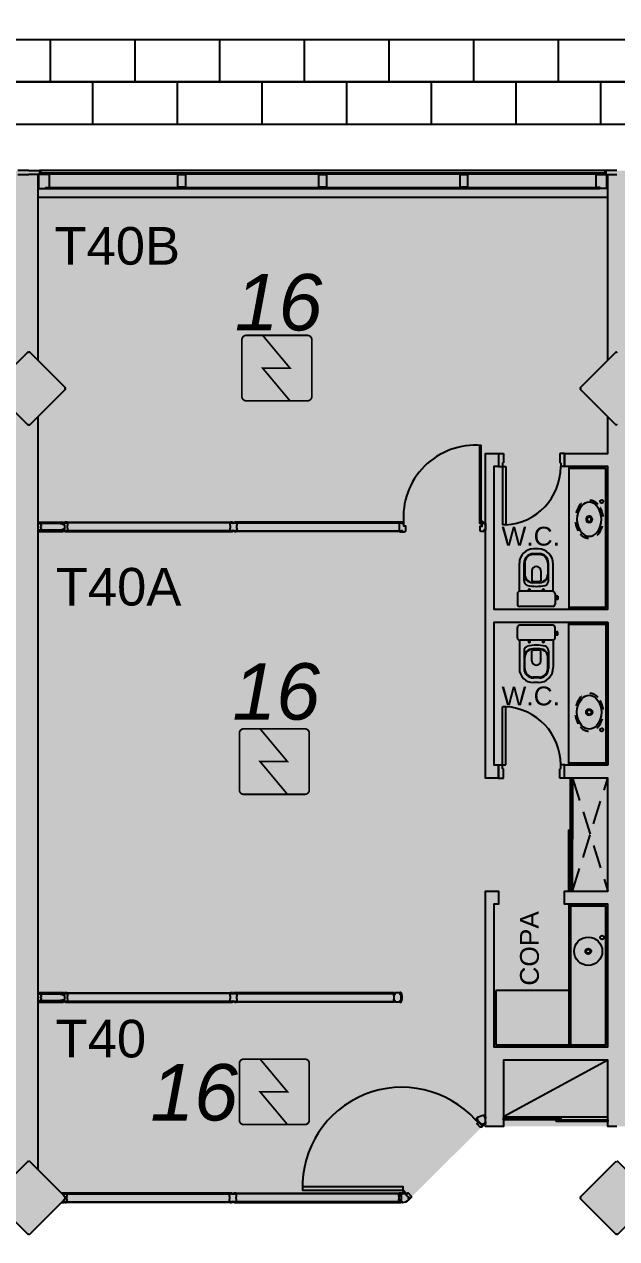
# Model space of a CAD drawing. Header units: metres. Extents: x -331 to 2982, y 362 to 2539.
# Drawn here: x 857.7 to 863.99, y 1326.38 to 1339.28 of the extents above; entities that cross this region are included whole.
import ezdxf

# ---------------------------------------------------------------- set-up
doc = ezdxf.new("R2010")
doc.units = ezdxf.units.M
for name, pattern in [('DASHED2', [0.375, 0.25, -0.125]), ('XR_BL2_3 PAV$0$CONTINUOUS', [0]), ('XR_BL2_3 PAV$0$HIDDEN', [0.375, 0.25, -0.125])]:
    doc.linetypes.add(name, pattern=pattern)
doc.layers.add('_salas', color=251, linetype='Continuous', plot=False)
for name, color, linetype in [('ALV', 251, 'Continuous'), ('CX', 251, 'Continuous'), ('Det', 251, 'Continuous'), ('DET. FUMAÇA', 1, 'Continuous'), ('Detector_antigo', 84, 'Continuous'), ('Div', 251, 'Continuous'), ('Est', 251, 'Continuous'), ('Mob', 251, 'Continuous'), ('Proj', 251, 'DASHED2'), ('Texto_Salas', 251, 'Continuous'), ('vid', 251, 'Continuous')]:
    doc.layers.add(name, color=color, linetype=linetype)
doc.styles.add('ARIAL', font='arial.ttf')
doc.styles.add('X3G_ENTITY_1416BAE9', font='arial.ttf', dxfattribs={"height": 0.6})
doc.styles.add('X3G_ENTITY_14227736', font='arial.ttf', dxfattribs={"height": 0.4})
doc.styles.add('X3G_ENTITY_14227737', font='arial.ttf', dxfattribs={"height": 0.4})
doc.styles.add('X3G_ENTITY_14227738', font='arial.ttf', dxfattribs={"height": 0.4})

# ---------------------------------------------------------------- blocks, each defined once
blk = doc.blocks.new('Detector de fumaça')
at = {"layer": 'DET. FUMAÇA', "linetype": 'Continuous', "lineweight": 15, "const_width": 0.0187}
blk.add_lwpolyline([(774.599, 539.816), (775.249, 539.816, -0.414214), (775.296, 539.769), (775.296, 539.167, -0.414214), (775.249, 539.12), (774.599, 539.12, -0.414214), (774.553, 539.167), (774.553, 539.769, -0.414214)], format="xyb", close=True, dxfattribs=at)
blk.add_lwpolyline([(774.773, 539.816), (775.064, 539.468), (774.773, 539.468), (775.064, 539.12)], dxfattribs=at)

msp = doc.modelspace()

# ---------------------------------------------------------------- hatches: boundary and pattern name
at = {"layer": '_salas', "transparency": 33554559}
h = msp.add_hatch(color=256, dxfattribs=at)
h.dxf.hatch_style = 1
h.paths.add_polyline_path([(870.379, 1337.729), (851.629, 1337.729), (851.629, 1339.284), (851.299, 1339.284), (851.299, 1337.729), (840.564, 1337.729), (840.564, 1339.284), (840.234, 1339.284), (840.234, 1337.729), (765.239, 1337.729), (765.239, 1326.38), (765.429, 1326.38), (765.429, 1326.577), (765.615, 1326.764), (769.35, 1326.765), (769.383, 1326.773), (769.434, 1326.814), (770.192, 1327.57), (770.205, 1327.583), (770.229, 1327.574), (771.624, 1327.574), (773.019, 1327.574), (773.043, 1327.583), (773.056, 1327.57), (773.814, 1326.814), (773.866, 1326.773), (773.898, 1326.765), (777.527, 1326.765), (777.867, 1326.425), (777.874, 1326.432), (778.221, 1326.765), (781.85, 1326.765), (781.882, 1326.773), (781.934, 1326.814), (782.692, 1327.57), (782.705, 1327.583), (782.729, 1327.574), (784.124, 1327.574), (785.519, 1327.574), (785.543, 1327.583), (785.556, 1327.57), (786.314, 1326.814), (786.365, 1326.773), (786.398, 1326.765), (790.027, 1326.765), (790.367, 1326.425), (790.374, 1326.432), (790.721, 1326.765), (794.35, 1326.765), (794.382, 1326.773), (794.434, 1326.814), (795.191, 1327.57), (795.205, 1327.583), (795.229, 1327.574), (796.624, 1327.574), (798.019, 1327.574), (798.043, 1327.583), (798.056, 1327.57), (798.814, 1326.814), (798.865, 1326.773), (798.898, 1326.765), (802.527, 1326.765), (802.867, 1326.425), (802.874, 1326.432), (803.221, 1326.765), (806.85, 1326.765), (806.882, 1326.773), (806.934, 1326.814), (807.691, 1327.57), (807.705, 1327.583), (807.729, 1327.574), (809.124, 1327.574), (810.519, 1327.574), (810.543, 1327.583), (810.556, 1327.57), (811.314, 1326.814), (811.365, 1326.773), (811.398, 1326.765), (815.027, 1326.765), (815.367, 1326.425), (815.374, 1326.432), (815.721, 1326.765), (819.35, 1326.765), (819.382, 1326.773), (819.434, 1326.814), (820.191, 1327.57), (820.204, 1327.583), (820.229, 1327.574), (821.624, 1327.574), (823.019, 1327.574), (823.043, 1327.583), (823.056, 1327.57), (823.814, 1326.814), (823.865, 1326.773), (823.898, 1326.765), (827.528, 1326.765), (827.867, 1326.425), (827.874, 1326.432), (828.221, 1326.765), (831.85, 1326.765), (831.883, 1326.773), (831.935, 1326.814), (832.692, 1327.57), (832.705, 1327.583), (832.729, 1327.574), (834.124, 1327.574), (835.519, 1327.574), (835.544, 1327.583), (835.557, 1327.57), (836.314, 1326.814), (836.366, 1326.773), (836.398, 1326.765), (840.042, 1326.765), (840.374, 1326.432), (840.756, 1326.814), (840.474, 1327.096), (840.474, 1328.054), (841.234, 1328.054), (841.234, 1329.894), (849.608, 1329.894), (849.608, 1326.814), (849.748, 1326.814), (849.748, 1327.574), (851.494, 1327.574), (852.889, 1327.574), (852.913, 1327.583), (852.926, 1327.57), (853.684, 1326.814), (853.736, 1326.773), (853.768, 1326.765), (857.397, 1326.765), (857.737, 1326.425), (857.744, 1326.432), (858.091, 1326.765), (861.72, 1326.765), (861.752, 1326.773), (861.804, 1326.814), (862.562, 1327.57), (862.575, 1327.583), (862.599, 1327.574), (863.994, 1327.574), (865.389, 1327.574), (865.413, 1327.583), (865.426, 1327.57), (866.184, 1326.814), (866.235, 1326.773), (866.268, 1326.765), (870.003, 1326.764), (870.189, 1326.577), (870.189, 1326.38), (870.379, 1326.38), (870.379, 1326.38)])
h = msp.add_hatch(color=256, dxfattribs=at)
h.dxf.hatch_style = 1
h.paths.add_polyline_path([(834.124, 1327.196), (833.742, 1326.814), (834.124, 1326.432), (834.506, 1326.814)])
h.paths.add_polyline_path([(845.626, 1326.814), (845.244, 1327.196), (844.862, 1326.814), (845.244, 1326.432)])
h.paths.add_polyline_path([(851.494, 1327.196), (851.112, 1326.814), (851.494, 1326.432), (851.876, 1326.814)])
h.paths.add_polyline_path([(863.994, 1326.432), (864.376, 1326.814), (863.994, 1327.196), (863.612, 1326.814)])

# ---------------------------------------------------------------- linework, layer by layer
at = {"layer": 'ALV'}
for p, q in [((857.839, 1337.689), (857.839, 1335.715)), ((857.839, 1335.113), (857.839, 1327.115))]:
    msp.add_line(p, q, dxfattribs=at)
for points in [[(863.899, 1335.715), (863.899, 1337.689), (863.994, 1337.689)], [(863.994, 1327.574), (863.899, 1327.574), (863.899, 1328.279), (862.789, 1328.279), (862.789, 1327.574), (862.599, 1327.574), (862.599, 1330.074), (862.739, 1330.074), (862.739, 1329.934), (862.689, 1329.934), (862.689, 1328.419), (863.899, 1328.419), (863.899, 1329.934), (863.439, 1329.934), (863.439, 1330.074), (863.899, 1330.074), (863.899, 1331.274), (863.439, 1331.274), (863.439, 1331.414), (863.899, 1331.414), (863.899, 1332.929), (862.689, 1332.929), (862.689, 1331.414), (862.739, 1331.414), (862.739, 1331.274), (862.599, 1331.274), (862.599, 1334.724), (862.739, 1334.724), (862.739, 1334.584), (862.689, 1334.584), (862.689, 1333.069), (863.899, 1333.069), (863.899, 1334.584), (863.439, 1334.584), (863.439, 1334.724), (863.899, 1334.724), (863.899, 1335.113)]]:
    msp.add_lwpolyline(points, dxfattribs=at)
at = {"layer": 'CX', "color": 251, "linetype": 'ByBlock', "ltscale": 0.1}
for p, q in [((857.744, 1337.729), (857.629, 1337.729)), ((857.629, 1337.689), (857.744, 1337.689))]:
    msp.add_line(p, q, dxfattribs=at)
at = {"layer": 'CX', "linetype": 'ByBlock', "ltscale": 0.1}
for p, q in [((857.744, 1337.729), (857.859, 1337.729)), ((857.859, 1337.689), (857.744, 1337.689)), ((857.859, 1337.729), (857.859, 1337.689)), ((857.859, 1337.714), (857.879, 1337.714)), ((857.879, 1337.714), (857.879, 1337.688)), ((863.879, 1337.714), (863.859, 1337.714)), ((863.859, 1337.714), (863.859, 1337.688)), ((863.994, 1337.729), (863.879, 1337.729)), ((863.879, 1337.729), (863.879, 1337.689)), ((863.879, 1337.689), (863.994, 1337.689))]:
    msp.add_line(p, q, dxfattribs=at)
at = {"layer": 'CX'}
for p, q in [((857.849, 1337.539), (857.849, 1337.685)), ((857.849, 1337.685), (857.849, 1337.539)), ((863.889, 1337.685), (863.889, 1337.539)), ((863.889, 1337.539), (863.889, 1337.685)), ((862.739, 1334.724), (862.789, 1334.724)), ((862.739, 1334.724), (862.739, 1334.584)), ((862.789, 1334.724), (862.789, 1334.624)), ((863.439, 1334.724), (863.389, 1334.724)), ((863.389, 1334.724), (863.389, 1334.624)), ((863.439, 1334.724), (863.439, 1334.584)), ((862.739, 1334.584), (862.779, 1334.584)), ((862.779, 1334.624), (862.779, 1334.584)), ((862.779, 1334.624), (862.789, 1334.624)), ((862.779, 1334.584), (862.814, 1334.584)), ((862.779, 1334.584), (862.779, 1333.965)), ((862.814, 1334.584), (862.814, 1333.965)), ((863.399, 1334.624), (863.389, 1334.624)), ((863.399, 1334.624), (863.399, 1334.584)), ((863.439, 1334.584), (863.399, 1334.584)), ((862.814, 1333.965), (862.779, 1333.965)), ((862.779, 1331.414), (862.779, 1332.033)), ((862.814, 1332.033), (862.779, 1332.033)), ((862.814, 1331.414), (862.814, 1332.033)), ((862.739, 1331.274), (862.739, 1331.414)), ((862.739, 1331.414), (862.779, 1331.414)), ((862.779, 1331.414), (862.814, 1331.414)), ((862.779, 1331.374), (862.779, 1331.414)), ((862.779, 1331.374), (862.789, 1331.374)), ((862.789, 1331.274), (862.789, 1331.374)), ((863.389, 1331.274), (863.389, 1331.374)), ((863.399, 1331.374), (863.389, 1331.374)), ((863.439, 1331.414), (863.399, 1331.414)), ((863.399, 1331.374), (863.399, 1331.414)), ((863.439, 1331.274), (863.439, 1331.414)), ((862.739, 1331.274), (862.789, 1331.274)), ((863.439, 1331.274), (863.389, 1331.274))]:
    msp.add_line(p, q, dxfattribs=at)
at = {"layer": 'CX', "color": 251, "true_color": 0x606060}
for p, q in [((863.879, 1337.729), (857.859, 1337.729)), ((857.839, 1337.449), (863.899, 1337.449))]:
    msp.add_line(p, q, dxfattribs=at)
at = {"layer": 'CX'}
for points in [[(857.964, 1337.688), (857.885, 1337.688), (857.849, 1337.688), (857.849, 1337.539), (857.879, 1337.539), (857.879, 1337.54), (857.924, 1337.54), (857.924, 1337.55), (857.964, 1337.55)], [(859.329, 1337.689), (859.409, 1337.689), (859.409, 1337.555), (859.329, 1337.555)], [(860.829, 1337.689), (860.909, 1337.689), (860.909, 1337.555), (860.829, 1337.555)], [(862.329, 1337.689), (862.409, 1337.689), (862.409, 1337.555), (862.329, 1337.555)], [(863.774, 1337.688), (863.853, 1337.688), (863.889, 1337.688), (863.889, 1337.539), (863.859, 1337.539), (863.859, 1337.54), (863.814, 1337.54), (863.814, 1337.55), (863.774, 1337.55)], [(862.534, 1334.808), (862.534, 1333.983), (862.554, 1333.983), (862.554, 1334.808)], [(862.789, 1327.644), (862.789, 1327.664), (863.399, 1327.664), (863.399, 1327.644)], [(863.349, 1327.624), (863.349, 1327.644), (863.899, 1327.644), (863.899, 1327.624)], [(861.724, 1326.895), (861.724, 1326.933), (860.654, 1326.933), (860.654, 1326.895)]]:
    msp.add_lwpolyline(points, close=True, dxfattribs=at)
for points in [[(857.878, 1333.956), (857.876, 1333.967, 0.194954), (857.875, 1333.968), (857.873, 1333.969, -0.387702), (857.873, 1333.972), (857.874, 1333.975), (857.874, 1333.975), (857.872, 1333.971), (857.871, 1333.971), (857.871, 1333.978), (857.883, 1333.978), (857.883, 1333.979), (857.839, 1333.979), (857.839, 1333.909), (857.883, 1333.909), (857.883, 1333.911), (857.871, 1333.911), (857.871, 1333.917), (857.872, 1333.918), (857.874, 1333.914), (857.874, 1333.914), (857.873, 1333.917, -0.387702), (857.873, 1333.92), (857.875, 1333.921, 0.194954), (857.876, 1333.922), (857.878, 1333.932, 0.268551), (857.877, 1333.937), (857.869, 1333.942), (857.869, 1333.946), (857.877, 1333.952, 0.268551)], [(859.918, 1333.986), (859.922, 1333.986, -0.414214), (859.925, 1333.983), (859.925, 1333.989, -0.439162), (859.931, 1333.995), (859.949, 1333.995, -0.414214), (859.95, 1333.994), (859.95, 1333.994), (859.935, 1333.994), (859.935, 1333.987), (859.95, 1333.987, -0.322891), (859.955, 1333.981), (859.955, 1333.961, -0.13729), (859.955, 1333.958), (859.953, 1333.956, 0.13729), (859.952, 1333.953), (859.952, 1333.944), (859.952, 1333.935, 0.13729), (859.953, 1333.933), (859.955, 1333.93, -0.13729), (859.955, 1333.928), (859.955, 1333.907, -0.322891), (859.95, 1333.902), (859.935, 1333.902), (859.935, 1333.895), (859.95, 1333.895), (859.95, 1333.894, -0.414214), (859.949, 1333.893), (859.931, 1333.893, -0.439162), (859.925, 1333.9), (859.925, 1333.905, -0.414214), (859.922, 1333.902), (859.918, 1333.902, -0.414214), (859.915, 1333.905), (859.915, 1333.9, -0.439162), (859.909, 1333.893), (859.891, 1333.893, -0.414214), (859.89, 1333.894), (859.89, 1333.895), (859.905, 1333.895), (859.905, 1333.902), (859.89, 1333.902, -0.322891), (859.884, 1333.907), (859.884, 1333.928, -0.13729), (859.885, 1333.93), (859.887, 1333.933, 0.13729), (859.887, 1333.935), (859.887, 1333.944), (859.887, 1333.953, 0.13729), (859.887, 1333.956), (859.885, 1333.958, -0.13729), (859.884, 1333.961), (859.884, 1333.981, -0.322891), (859.89, 1333.987), (859.905, 1333.987), (859.905, 1333.994), (859.89, 1333.994), (859.89, 1333.994, -0.414214), (859.891, 1333.995), (859.909, 1333.995, -0.439162), (859.915, 1333.989), (859.915, 1333.983, -0.414214)], [(861.711, 1333.9), (861.711, 1333.907), (861.712, 1333.907), (861.712, 1333.898, 0.422579), (861.717, 1333.893), (861.735, 1333.893, 0.414214), (861.752, 1333.909), (861.752, 1333.951, 0.414214), (861.75, 1333.953), (861.742, 1333.953), (861.744, 1333.951), (861.738, 1333.951), (861.739, 1333.953), (861.732, 1333.953), (861.732, 1333.993, 0.414214), (861.73, 1333.995), (861.717, 1333.995, 0.414214), (861.712, 1333.99), (861.712, 1333.979), (861.711, 1333.979), (861.711, 1333.989, 0.439162), (861.705, 1333.995), (861.687, 1333.995, 0.414214), (861.686, 1333.994), (861.686, 1333.994), (861.701, 1333.994), (861.701, 1333.987), (861.686, 1333.987, 0.322891), (861.68, 1333.981), (861.68, 1333.961, 0.13729), (861.681, 1333.958), (861.682, 1333.956, -0.13729), (861.683, 1333.953), (861.683, 1333.944), (861.683, 1333.935, -0.13729), (861.682, 1333.933), (861.681, 1333.93, 0.13729), (861.68, 1333.928), (861.68, 1333.907, 0.322891), (861.686, 1333.902), (861.701, 1333.902), (861.701, 1333.895), (861.686, 1333.895), (861.686, 1333.894, 0.414214), (861.687, 1333.893), (861.705, 1333.893, 0.439162)], [(857.878, 1328.956), (857.876, 1328.967, 0.194954), (857.875, 1328.968), (857.873, 1328.969, -0.387702), (857.873, 1328.972), (857.874, 1328.975), (857.874, 1328.975), (857.872, 1328.971), (857.871, 1328.971), (857.871, 1328.978), (857.883, 1328.978), (857.883, 1328.979), (857.839, 1328.979), (857.839, 1328.909), (857.883, 1328.909), (857.883, 1328.911), (857.871, 1328.911), (857.871, 1328.917), (857.872, 1328.918), (857.874, 1328.914), (857.874, 1328.914), (857.873, 1328.917, -0.387702), (857.873, 1328.92), (857.875, 1328.921, 0.194954), (857.876, 1328.922), (857.878, 1328.932, 0.268551), (857.877, 1328.937), (857.869, 1328.942), (857.869, 1328.946), (857.877, 1328.952, 0.268551)], [(859.918, 1328.986), (859.922, 1328.986, -0.414214), (859.925, 1328.983), (859.925, 1328.989, -0.439162), (859.931, 1328.995), (859.949, 1328.995, -0.414214), (859.95, 1328.994), (859.95, 1328.994), (859.935, 1328.994), (859.935, 1328.987), (859.95, 1328.987, -0.322891), (859.955, 1328.981), (859.955, 1328.961, -0.13729), (859.955, 1328.958), (859.953, 1328.956, 0.13729), (859.952, 1328.953), (859.952, 1328.944), (859.952, 1328.935, 0.13729), (859.953, 1328.933), (859.955, 1328.93, -0.13729), (859.955, 1328.928), (859.955, 1328.907, -0.322891), (859.95, 1328.902), (859.935, 1328.902), (859.935, 1328.895), (859.95, 1328.895), (859.95, 1328.894, -0.414214), (859.949, 1328.893), (859.931, 1328.893, -0.439162), (859.925, 1328.9), (859.925, 1328.905, -0.414214), (859.922, 1328.902), (859.918, 1328.902, -0.414214), (859.915, 1328.905), (859.915, 1328.9, -0.439162), (859.909, 1328.893), (859.891, 1328.893, -0.414214), (859.89, 1328.894), (859.89, 1328.895), (859.905, 1328.895), (859.905, 1328.902), (859.89, 1328.902, -0.322891), (859.884, 1328.907), (859.884, 1328.928, -0.13729), (859.885, 1328.93), (859.887, 1328.933, 0.13729), (859.887, 1328.935), (859.887, 1328.944), (859.887, 1328.953, 0.13729), (859.887, 1328.956), (859.885, 1328.958, -0.13729), (859.884, 1328.961), (859.884, 1328.981, -0.322891), (859.89, 1328.987), (859.905, 1328.987), (859.905, 1328.994), (859.89, 1328.994), (859.89, 1328.994, -0.414214), (859.891, 1328.995), (859.909, 1328.995, -0.439162), (859.915, 1328.989), (859.915, 1328.983, -0.414214)], [(861.625, 1328.965), (861.625, 1328.962), (861.624, 1328.962, -0.414214), (861.623, 1328.962), (861.623, 1328.979), (861.638, 1328.979), (861.638, 1328.99, -0.414214), (861.643, 1328.995), (861.683, 1328.995, -0.414214), (861.688, 1328.99), (861.688, 1328.979), (861.703, 1328.979), (861.703, 1328.962, -0.414214), (861.703, 1328.962), (861.702, 1328.962), (861.702, 1328.963, 0.414214), (861.7, 1328.965), (861.698, 1328.965), (861.698, 1328.924), (861.7, 1328.924, 0.414214), (861.702, 1328.926), (861.702, 1328.927), (861.703, 1328.927, -0.414214), (861.703, 1328.926), (861.703, 1328.909), (861.688, 1328.909), (861.688, 1328.898, -0.414214), (861.683, 1328.893), (861.663, 1328.893), (861.643, 1328.893, -0.414214), (861.638, 1328.898), (861.638, 1328.909), (861.623, 1328.909), (861.623, 1328.926, -0.414214), (861.624, 1328.927), (861.625, 1328.927), (861.625, 1328.924), (861.628, 1328.924), (861.628, 1328.965)], [(861.698, 1328.893, 0.32019), (861.707, 1328.9, -0.002744), (861.71, 1328.911, 0.332744), (861.71, 1328.912, -0.702025), (861.711, 1328.916, 0.317833), (861.711, 1328.917, 0.05088), (861.714, 1328.944, 0.05088), (861.711, 1328.972, 0.317833), (861.711, 1328.973, -0.702025), (861.71, 1328.977, 0.332744), (861.71, 1328.978, -0.002744), (861.707, 1328.989, 0.32019), (861.698, 1328.995), (861.695, 1328.995, 0.414214), (861.69, 1328.99), (861.69, 1328.979), (861.703, 1328.979), (861.703, 1328.962, -0.414214), (861.703, 1328.962), (861.702, 1328.962), (861.702, 1328.963, 0.414214), (861.7, 1328.965), (861.698, 1328.965), (861.698, 1328.924), (861.7, 1328.924, 0.414214), (861.702, 1328.926), (861.702, 1328.927), (861.703, 1328.927, -0.414214), (861.703, 1328.926), (861.703, 1328.909), (861.69, 1328.909), (861.69, 1328.898, 0.414214), (861.695, 1328.893)], [(862.599, 1327.659, -0.414214), (862.598, 1327.658), (862.597, 1327.658), (862.597, 1327.659, 0.414214), (862.595, 1327.661), (862.594, 1327.661), (862.594, 1327.641), (862.594, 1327.621), (862.595, 1327.621, 0.414214), (862.597, 1327.622), (862.597, 1327.623), (862.598, 1327.623, -0.414214), (862.599, 1327.623), (862.599, 1327.606), (862.584, 1327.606), (862.584, 1327.595, -0.668179), (862.575, 1327.591), (862.567, 1327.599), (862.557, 1327.589), (862.545, 1327.601, -0.414214), (862.545, 1327.601), (862.545, 1327.602), (862.546, 1327.601, 0.414214), (862.549, 1327.601), (862.55, 1327.603), (862.521, 1327.631), (862.52, 1327.63, 0.414214), (862.52, 1327.627), (862.521, 1327.627), (862.52, 1327.626, -0.414214), (862.519, 1327.626), (862.507, 1327.638), (862.518, 1327.649), (862.51, 1327.657, -0.441105), (862.51, 1327.664, -0.152372), (862.578, 1327.692, -0.441105), (862.584, 1327.687), (862.584, 1327.676), (862.599, 1327.676)], [(858.117, 1326.792), (858.133, 1326.807), (858.126, 1326.814), (858.133, 1326.821), (858.117, 1326.837), (858.117, 1326.859, -0.439162), (858.123, 1326.866), (858.141, 1326.866, -0.414214), (858.142, 1326.865), (858.142, 1326.864), (858.127, 1326.864), (858.127, 1326.857), (858.142, 1326.857, -0.322891), (858.148, 1326.852), (858.148, 1326.831, -0.13729), (858.147, 1326.829), (858.146, 1326.826, 0.13729), (858.145, 1326.823), (858.145, 1326.815), (858.145, 1326.806, 0.13729), (858.146, 1326.803), (858.147, 1326.8, -0.13729), (858.148, 1326.798), (858.148, 1326.778, -0.322891), (858.142, 1326.772), (858.127, 1326.772), (858.127, 1326.765), (858.142, 1326.765), (858.142, 1326.765, -0.414214), (858.141, 1326.764), (858.123, 1326.764, -0.439162), (858.117, 1326.77)], [(859.913, 1326.857), (859.917, 1326.857, -0.414214), (859.92, 1326.854), (859.92, 1326.859, -0.439162), (859.926, 1326.866), (859.944, 1326.866, -0.414214), (859.945, 1326.865), (859.945, 1326.864), (859.93, 1326.864), (859.93, 1326.857), (859.945, 1326.857, -0.322891), (859.95, 1326.852), (859.95, 1326.831, -0.13729), (859.95, 1326.829), (859.948, 1326.826, 0.13729), (859.947, 1326.823), (859.947, 1326.815), (859.947, 1326.806, 0.13729), (859.948, 1326.803), (859.95, 1326.8, -0.13729), (859.95, 1326.798), (859.95, 1326.778, -0.322891), (859.945, 1326.772), (859.93, 1326.772), (859.93, 1326.765), (859.945, 1326.765), (859.945, 1326.765, -0.414214), (859.944, 1326.764), (859.926, 1326.764, -0.439162), (859.92, 1326.77), (859.92, 1326.776, -0.414214), (859.917, 1326.773), (859.913, 1326.773, -0.414214), (859.91, 1326.776), (859.91, 1326.77, -0.439162), (859.904, 1326.764), (859.886, 1326.764, -0.414214), (859.885, 1326.765), (859.885, 1326.765), (859.9, 1326.765), (859.9, 1326.772), (859.885, 1326.772, -0.322891), (859.879, 1326.778), (859.879, 1326.798, -0.13729), (859.88, 1326.8), (859.882, 1326.803, 0.13729), (859.882, 1326.806), (859.882, 1326.815), (859.882, 1326.823, 0.13729), (859.882, 1326.826), (859.88, 1326.829, -0.13729), (859.879, 1326.831), (859.879, 1326.852, -0.322891), (859.885, 1326.857), (859.9, 1326.857), (859.9, 1326.864), (859.885, 1326.864), (859.885, 1326.865, -0.414214), (859.886, 1326.866), (859.904, 1326.866, -0.439162), (859.91, 1326.859), (859.91, 1326.854, -0.414214)], [(861.678, 1326.798, -0.13729), (861.679, 1326.801), (861.681, 1326.804, 0.13729), (861.682, 1326.806), (861.682, 1326.815), (861.682, 1326.824, 0.13729), (861.681, 1326.827), (861.679, 1326.829, -0.13729), (861.678, 1326.832), (861.678, 1326.852, -0.322891), (861.684, 1326.857), (861.699, 1326.857), (861.699, 1326.865), (861.684, 1326.865), (861.684, 1326.865, -0.414214), (861.685, 1326.866), (861.703, 1326.866, -0.439162), (861.709, 1326.86), (861.709, 1326.85), (861.696, 1326.85), (861.696, 1326.833, 0.414214), (861.697, 1326.833), (861.698, 1326.833), (861.698, 1326.834, -0.414214), (861.699, 1326.835), (861.701, 1326.835), (861.701, 1326.815), (861.701, 1326.795), (861.699, 1326.795, -0.414214), (861.698, 1326.797), (861.698, 1326.798), (861.697, 1326.798, 0.414214), (861.696, 1326.797), (861.696, 1326.78), (861.709, 1326.78), (861.709, 1326.77, -0.439162), (861.703, 1326.763), (861.685, 1326.763, -0.414214), (861.684, 1326.764), (861.684, 1326.764), (861.699, 1326.764), (861.699, 1326.772), (861.684, 1326.772, -0.322891), (861.678, 1326.777)], [(861.696, 1326.78), (861.711, 1326.78), (861.711, 1326.769, 0.440902), (861.716, 1326.764, 0.152386), (861.784, 1326.792, 0.440902), (861.785, 1326.8), (861.777, 1326.807), (861.787, 1326.818), (861.775, 1326.83, 0.414214), (861.775, 1326.83), (861.774, 1326.829), (861.775, 1326.829, -0.414214), (861.775, 1326.826), (861.773, 1326.825), (861.745, 1326.854), (861.746, 1326.855, -0.414214), (861.749, 1326.855), (861.749, 1326.854), (861.75, 1326.855, 0.414214), (861.75, 1326.855), (861.738, 1326.868), (861.727, 1326.857), (861.72, 1326.865, 0.668179), (861.711, 1326.861), (861.711, 1326.85), (861.696, 1326.85), (861.696, 1326.833, 0.414214), (861.697, 1326.833), (861.698, 1326.833), (861.698, 1326.834, -0.414214), (861.699, 1326.835), (861.701, 1326.835), (861.701, 1326.815), (861.701, 1326.795), (861.699, 1326.795, -0.414214), (861.698, 1326.797), (861.698, 1326.798), (861.697, 1326.798, 0.414214), (861.696, 1326.797)], [(861.728, 1326.857), (861.721, 1326.864, -0.414214), (861.721, 1326.871), (861.73, 1326.88, -0.414214), (861.732, 1326.88), (861.74, 1326.872), (861.739, 1326.871), (861.74, 1326.871), (861.741, 1326.872), (861.741, 1326.872), (861.732, 1326.881, 0.294496), (861.73, 1326.882, -3.099483), (861.734, 1326.888), (861.736, 1326.886), (861.735, 1326.885), (861.756, 1326.864), (861.754, 1326.862), (861.744, 1326.872), (861.744, 1326.871), (861.753, 1326.863), (861.75, 1326.86), (861.751, 1326.86), (861.752, 1326.861), (861.76, 1326.853), (861.765, 1326.858), (861.766, 1326.855), (861.77, 1326.86), (861.767, 1326.86), (861.773, 1326.866, -0.414214), (861.776, 1326.866), (861.804, 1326.837, -0.414214), (861.804, 1326.814), (861.791, 1326.8, -0.422579), (861.784, 1326.801), (861.777, 1326.808), (861.787, 1326.818), (861.775, 1326.83, 0.414214), (861.775, 1326.83), (861.774, 1326.829), (861.775, 1326.829, -0.414214), (861.775, 1326.826), (861.773, 1326.825), (861.745, 1326.854), (861.746, 1326.855, -0.414214), (861.749, 1326.855), (861.749, 1326.854), (861.75, 1326.855, 0.414214), (861.75, 1326.855), (861.738, 1326.868)]]:
    msp.add_lwpolyline(points, format="xyb", close=True, dxfattribs=at)
at = {"layer": 'CX', "linetype": 'XR_BL2_3 PAV$0$CONTINUOUS'}
for points in [[(858.149, 1333.893), (858.131, 1333.893, -0.420879), (858.125, 1333.9), (858.125, 1333.91), (858.105, 1333.91), (858.105, 1333.915), (858.1, 1333.915), (858.1, 1333.913, -0.414214), (858.097, 1333.91), (858.088, 1333.91), (858.082, 1333.91), (858.082, 1333.911), (858.088, 1333.911), (858.097, 1333.911, 0.414214), (858.099, 1333.913), (858.099, 1333.915, -0.414214), (858.1, 1333.916), (858.107, 1333.917, 0.212526), (858.109, 1333.918), (858.109, 1333.919), (858.11, 1333.918), (858.109, 1333.917, -0.204506), (858.108, 1333.916), (858.107, 1333.916), (858.107, 1333.911), (858.12, 1333.911), (858.12, 1333.927), (858.129, 1333.927), (858.129, 1333.947), (858.129, 1333.962), (858.12, 1333.962), (858.12, 1333.978), (858.107, 1333.978), (858.107, 1333.973), (858.108, 1333.973, -0.204506), (858.109, 1333.972), (858.11, 1333.971), (858.109, 1333.97), (858.109, 1333.971, 0.212526), (858.107, 1333.972), (858.1, 1333.973, -0.414214), (858.099, 1333.974), (858.099, 1333.976, 0.414214), (858.097, 1333.978), (858.093, 1333.978), (858.082, 1333.978), (858.082, 1333.979), (858.093, 1333.979), (858.097, 1333.979, -0.414214), (858.1, 1333.976), (858.1, 1333.974), (858.105, 1333.974), (858.105, 1333.98), (858.125, 1333.98), (858.125, 1333.989, -0.420879), (858.131, 1333.996), (858.149, 1333.996, -0.414214), (858.15, 1333.995), (858.15, 1333.994), (858.135, 1333.994), (858.135, 1333.987), (858.15, 1333.987, -0.322891), (858.156, 1333.982), (858.156, 1333.961, -0.13729), (858.155, 1333.959), (858.153, 1333.956, 0.13729), (858.153, 1333.954), (858.153, 1333.944), (858.153, 1333.935, 0.13729), (858.153, 1333.933), (858.155, 1333.93, -0.13729), (858.156, 1333.928), (858.156, 1333.907, -0.322891), (858.15, 1333.902), (858.135, 1333.902), (858.135, 1333.895), (858.15, 1333.895), (858.15, 1333.894, -0.414214)], [(858.149, 1328.893), (858.131, 1328.893, -0.420879), (858.125, 1328.9), (858.125, 1328.91), (858.105, 1328.91), (858.105, 1328.915), (858.1, 1328.915), (858.1, 1328.913, -0.414214), (858.097, 1328.91), (858.088, 1328.91), (858.082, 1328.91), (858.082, 1328.911), (858.088, 1328.911), (858.097, 1328.911, 0.414214), (858.099, 1328.913), (858.099, 1328.915, -0.414214), (858.1, 1328.916), (858.107, 1328.917, 0.212526), (858.109, 1328.918), (858.109, 1328.919), (858.11, 1328.918), (858.109, 1328.917, -0.204506), (858.108, 1328.916), (858.107, 1328.916), (858.107, 1328.911), (858.12, 1328.911), (858.12, 1328.927), (858.129, 1328.927), (858.129, 1328.947), (858.129, 1328.962), (858.12, 1328.962), (858.12, 1328.978), (858.107, 1328.978), (858.107, 1328.973), (858.108, 1328.973, -0.204506), (858.109, 1328.972), (858.11, 1328.971), (858.109, 1328.97), (858.109, 1328.971, 0.212526), (858.107, 1328.972), (858.1, 1328.973, -0.414214), (858.099, 1328.974), (858.099, 1328.976, 0.414214), (858.097, 1328.978), (858.093, 1328.978), (858.082, 1328.978), (858.082, 1328.979), (858.093, 1328.979), (858.097, 1328.979, -0.414214), (858.1, 1328.976), (858.1, 1328.974), (858.105, 1328.974), (858.105, 1328.98), (858.125, 1328.98), (858.125, 1328.989, -0.420879), (858.131, 1328.996), (858.149, 1328.996, -0.414214), (858.15, 1328.995), (858.15, 1328.994), (858.135, 1328.994), (858.135, 1328.987), (858.15, 1328.987, -0.322891), (858.156, 1328.982), (858.156, 1328.961, -0.13729), (858.155, 1328.959), (858.153, 1328.956, 0.13729), (858.153, 1328.954), (858.153, 1328.944), (858.153, 1328.935, 0.13729), (858.153, 1328.933), (858.155, 1328.93, -0.13729), (858.156, 1328.928), (858.156, 1328.907, -0.322891), (858.15, 1328.902), (858.135, 1328.902), (858.135, 1328.895), (858.15, 1328.895), (858.15, 1328.894, -0.414214)]]:
    msp.add_lwpolyline(points, format="xyb", close=True, dxfattribs=at)
at = {"layer": 'CX', "linetype": 'Continuous'}
msp.add_lwpolyline([(862.562, 1333.992, -0.414214), (862.564, 1333.994), (862.576, 1333.994, -0.414214), (862.581, 1333.989), (862.581, 1333.979), (862.599, 1333.979), (862.599, 1333.913), (862.599, 1333.909), (862.581, 1333.909), (862.581, 1333.899, -0.422579), (862.577, 1333.894), (862.558, 1333.894, -0.414214), (862.542, 1333.911), (862.542, 1333.951, -0.414214), (862.544, 1333.953), (862.551, 1333.953), (862.55, 1333.951), (862.556, 1333.951), (862.554, 1333.953), (862.562, 1333.953), (862.562, 1333.965), (862.563, 1333.965), (862.563, 1333.966), (862.56, 1333.966), (862.56, 1333.977), (862.559, 1333.978), (862.559, 1333.964), (862.557, 1333.964), (862.557, 1333.994), (862.555, 1333.994), (862.555, 1333.996, -3.099483), (862.562, 1333.995, 0.294496), (862.561, 1333.993), (862.561, 1333.981), (862.563, 1333.981), (862.563, 1333.981), (862.562, 1333.981), (862.562, 1333.992)], format="xyb", close=True, dxfattribs=at)
at = {"layer": 'CX', "linetype": 'XR_BL2_3 PAV$0$CONTINUOUS'}
msp.add_lwpolyline([(862.493, 1327.643, -0.414214), (862.493, 1327.646), (862.502, 1327.655, -0.414214), (862.509, 1327.655), (862.517, 1327.648), (862.514, 1327.645), (862.513, 1327.646), (862.515, 1327.648), (862.508, 1327.654, 0.414214), (862.503, 1327.654), (862.494, 1327.645, 0.414214), (862.494, 1327.645), (862.499, 1327.64), (862.501, 1327.642, -0.414214), (862.503, 1327.642), (862.557, 1327.587), (862.568, 1327.597), (862.574, 1327.59, -0.422579), (862.575, 1327.583), (862.562, 1327.57, -0.414214), (862.538, 1327.57), (862.509, 1327.6, -0.414214), (862.509, 1327.602), (862.514, 1327.608), (862.515, 1327.605), (862.519, 1327.609), (862.516, 1327.61), (862.522, 1327.615), (862.494, 1327.643)], format="xyb", dxfattribs=at)
at = {"layer": 'CX'}
for points in [[(858.117, 1326.837), (858.117, 1326.864), (858.09, 1326.864)], [(858.09, 1326.764), (858.117, 1326.764), (858.117, 1326.792)]]:
    msp.add_lwpolyline(points, dxfattribs=at)
at = {"layer": 'CX', "color": 251, "true_color": 0x606060}
for centre, radius, start, end in [((862.49, 1334.047), 0.764, 85.1646, 184.8272), ((862.779, 1334.584), 0.62, 273.2362, 0), ((862.779, 1331.414), 0.62, 0, 86.7638), ((861.711, 1326.932), 1.057, 42.2667, 181.8592)]:
    msp.add_arc(centre, radius, start, end, dxfattribs=at)
at = {"layer": 'Det', "color": 251}
for p, q in [((851.829, 1339.123), (871.449, 1339.123)), ((857.974, 1338.673), (857.974, 1339.123)), ((858.874, 1338.673), (858.874, 1339.123)), ((859.774, 1338.673), (859.774, 1339.123)), ((860.674, 1338.673), (860.674, 1339.123)), ((861.574, 1338.673), (861.574, 1339.123)), ((862.474, 1338.673), (862.474, 1339.123)), ((863.374, 1338.673), (863.374, 1339.123)), ((851.829, 1338.673), (871.449, 1338.673)), ((851.994, 1338.673), (871.354, 1338.673)), ((852.199, 1338.673), (871.299, 1338.673)), ((852.544, 1338.673), (871.299, 1338.673)), ((852.599, 1338.673), (871.354, 1338.673)), ((858.424, 1338.223), (858.424, 1338.673)), ((859.324, 1338.223), (859.324, 1338.673)), ((860.224, 1338.223), (860.224, 1338.673)), ((861.124, 1338.223), (861.124, 1338.673)), ((862.024, 1338.223), (862.024, 1338.673)), ((862.924, 1338.223), (862.924, 1338.673)), ((863.824, 1338.223), (863.824, 1338.673)), ((851.829, 1338.223), (870.999, 1338.223)), ((852.329, 1338.223), (870.979, 1338.223)), ((852.674, 1338.223), (870.979, 1338.223)), ((852.729, 1338.223), (870.979, 1338.223))]:
    msp.add_line(p, q, dxfattribs=at)
msp.add_lwpolyline([(871.449, 1338.673), (851.829, 1338.673)], dxfattribs=at)
at = {"layer": 'Div', "linetype": 'ByBlock'}
for points in [[(858.11, 1333.98), (857.845, 1333.98), (857.845, 1333.995), (858.11, 1333.995)], [(858.11, 1333.909), (857.845, 1333.909), (857.845, 1333.894), (858.11, 1333.894)], [(858.11, 1328.98), (857.845, 1328.98), (857.845, 1328.995), (858.11, 1328.995)], [(858.11, 1328.909), (857.845, 1328.909), (857.845, 1328.894), (858.11, 1328.894)]]:
    msp.add_lwpolyline(points, close=True, dxfattribs=at)
at = {"layer": 'Est', "color": 251}
for points in [[(857.744, 1335.032), (857.744, 1335.032), (857.737, 1335.025), (857.355, 1335.407), (857.362, 1335.414), (857.355, 1335.421), (857.737, 1335.803), (857.744, 1335.796), (857.744, 1335.796)], [(857.744, 1326.432), (857.737, 1326.425), (857.355, 1326.807), (857.362, 1326.814), (857.355, 1326.821), (857.737, 1327.203), (857.744, 1327.196)]]:
    msp.add_lwpolyline(points, dxfattribs=at)
at = {"layer": 'Est'}
for points in [[(857.744, 1335.032), (857.744, 1335.032), (857.751, 1335.025), (858.133, 1335.407), (858.126, 1335.414), (858.133, 1335.421), (857.751, 1335.803), (857.744, 1335.796), (857.744, 1335.796)], [(863.994, 1335.032), (863.994, 1335.032), (863.987, 1335.025), (863.605, 1335.407), (863.612, 1335.414), (863.605, 1335.421), (863.987, 1335.803), (863.994, 1335.796), (863.994, 1335.796)], [(857.744, 1326.432), (857.751, 1326.425), (858.133, 1326.807), (858.126, 1326.814), (858.133, 1326.821), (857.751, 1327.203), (857.744, 1327.196)]]:
    msp.add_lwpolyline(points, dxfattribs=at)
at = {"layer": 'Est', "color": 251}
msp.add_lwpolyline([(863.987, 1327.203), (863.994, 1327.196), (864.001, 1327.203), (864.383, 1326.821), (864.376, 1326.814), (864.383, 1326.807), (864.001, 1326.425), (863.994, 1326.432), (863.987, 1326.425), (863.605, 1326.807), (863.612, 1326.814), (863.605, 1326.821)], close=True, dxfattribs=at)
at = {"layer": 'Mob'}
for p, q in [((863.159, 1333.709), (863.109, 1333.709)), ((863.169, 1333.659), (863.109, 1333.659)), ((862.959, 1333.259), (862.959, 1333.559)), ((863.009, 1333.443), (863.009, 1333.559)), ((863.016, 1333.56), (863.016, 1333.44)), ((863.171, 1333.65), (863.106, 1333.65)), ((863.261, 1333.56), (863.261, 1333.44)), ((863.269, 1333.443), (863.269, 1333.559)), ((863.319, 1333.259), (863.319, 1333.549)), ((863.009, 1333.371), (863.009, 1333.443)), ((863.091, 1333.476), (863.091, 1333.37)), ((863.187, 1333.476), (863.187, 1333.37)), ((863.269, 1333.371), (863.269, 1333.443)), ((863.176, 1333.355), (863.101, 1333.355)), ((863.177, 1333.351), (863.101, 1333.351)), ((862.939, 1333.234), (862.939, 1333.124)), ((863.314, 1333.259), (862.964, 1333.259)), ((863.339, 1333.234), (863.339, 1333.124)), ((863.354, 1333.204), (863.339, 1333.204)), ((863.354, 1333.174), (863.339, 1333.174)), ((863.354, 1333.207), (863.354, 1333.172)), ((863.369, 1333.207), (863.354, 1333.207)), ((863.369, 1333.172), (863.354, 1333.172)), ((863.369, 1333.207), (863.369, 1333.172)), ((863.314, 1333.099), (862.964, 1333.099)), ((863.314, 1332.899), (862.964, 1332.899)), ((862.939, 1332.764), (862.939, 1332.874)), ((863.339, 1332.764), (863.339, 1332.874)), ((863.354, 1332.824), (863.339, 1332.824)), ((863.354, 1332.794), (863.339, 1332.794)), ((863.369, 1332.827), (863.354, 1332.827)), ((863.354, 1332.792), (863.354, 1332.827)), ((863.369, 1332.792), (863.354, 1332.792)), ((863.369, 1332.792), (863.369, 1332.827)), ((862.959, 1332.74), (862.959, 1332.439)), ((863.314, 1332.739), (862.964, 1332.739)), ((863.009, 1332.628), (863.009, 1332.555)), ((863.091, 1332.522), (863.091, 1332.628)), ((863.177, 1332.647), (863.101, 1332.647)), ((863.176, 1332.643), (863.101, 1332.643)), ((863.187, 1332.522), (863.187, 1332.628)), ((863.269, 1332.628), (863.269, 1332.555)), ((863.319, 1332.74), (863.319, 1332.449)), ((863.009, 1332.555), (863.009, 1332.439)), ((863.016, 1332.438), (863.016, 1332.558)), ((863.261, 1332.438), (863.261, 1332.558)), ((863.269, 1332.555), (863.269, 1332.439)), ((863.171, 1332.348), (863.106, 1332.348)), ((863.169, 1332.339), (863.109, 1332.339)), ((863.159, 1332.289), (863.109, 1332.289)), ((863.524, 1330.074), (863.524, 1331.274)), ((863.484, 1329.019), (862.709, 1329.019)), ((863.899, 1328.279), (862.789, 1327.674)), ((862.789, 1327.674), (863.899, 1327.674))]:
    msp.add_line(p, q, dxfattribs=at)
at = {"layer": 'Mob', "ltscale": 0.05}
msp.add_line((863.504, 1329.914), (863.504, 1328.439), dxfattribs=at)
at = {"layer": 'Mob'}
for points in [[(863.484, 1333.069), (863.484, 1333.069), (863.899, 1333.069), (863.899, 1334.584), (863.484, 1334.584), (863.484, 1333.069)], [(863.484, 1333.089), (863.879, 1333.089), (863.879, 1334.564), (863.484, 1334.564)], [(863.484, 1332.929), (863.484, 1332.929), (863.899, 1332.929), (863.899, 1331.414), (863.484, 1331.414), (863.484, 1332.929)], [(863.484, 1332.909), (863.879, 1332.909), (863.879, 1331.434), (863.484, 1331.434)], [(862.709, 1329.019), (862.709, 1328.439), (863.879, 1328.439), (863.879, 1329.914), (863.484, 1329.914)], [(863.484, 1328.419), (863.484, 1328.419), (863.899, 1328.419), (863.899, 1329.934), (863.484, 1329.934), (863.484, 1328.419)]]:
    msp.add_lwpolyline(points, dxfattribs=at)
at = {"layer": 'Mob', "linetype": 'XR_BL2_3 PAV$0$HIDDEN', "ltscale": 0.05}
for points in [[(863.607, 1334.181, 0.358975), (863.607, 1333.868)], [(863.796, 1334.181, 0.472393), (863.607, 1334.181)], [(863.796, 1333.867, 0.359179), (863.796, 1334.181)], [(863.607, 1333.868, 0.471699), (863.796, 1333.867)], [(863.607, 1331.818, -0.358975), (863.607, 1332.131)], [(863.607, 1332.131, -0.471699), (863.796, 1332.131)], [(863.796, 1332.131, -0.359179), (863.796, 1331.818)], [(863.796, 1331.818, -0.472393), (863.607, 1331.818)]]:
    msp.add_lwpolyline(points, format="xyb", dxfattribs=at)
at = {"layer": 'Mob'}
for points in [[(863.78, 1334.168, 0.472527), (863.623, 1334.168)], [(863.623, 1334.168, 0.358974), (863.623, 1333.881)], [(863.724, 1334.024, 1), (863.679, 1334.024)], [(863.78, 1333.881, 0.359169), (863.78, 1334.168)], [(863.679, 1334.024, 1), (863.724, 1334.024)], [(863.623, 1333.881, 0.471701), (863.78, 1333.881)], [(863.623, 1331.831, -0.358974), (863.623, 1332.118)], [(863.623, 1332.118, -0.471701), (863.78, 1332.118)], [(863.78, 1332.118, -0.359169), (863.78, 1331.831)], [(863.679, 1331.974, -1), (863.724, 1331.974)], [(863.724, 1331.974, -1), (863.679, 1331.974)], [(863.78, 1331.831, -0.472527), (863.623, 1331.831)]]:
    msp.add_lwpolyline(points, format="xyb", dxfattribs=at)
for points in [[(863.701, 1334.058, 1.732057), (863.731, 1334.008, 0.577348)], [(863.701, 1331.941, -1.732057), (863.731, 1331.991, -0.577348)]]:
    msp.add_lwpolyline(points, format="xyb", close=True, dxfattribs=at)
for points in [[(863.504, 1331.274), (863.524, 1331.274), (863.524, 1330.624), (863.504, 1330.624)], [(863.484, 1330.724), (863.504, 1330.724), (863.504, 1330.074), (863.484, 1330.074)]]:
    msp.add_lwpolyline(points, close=True, dxfattribs=at)
for centre, radius in [((863.834, 1334.212), 0.0175), ((863.064, 1333.278), 0.0075), ((863.214, 1333.278), 0.0075), ((863.064, 1332.72), 0.0075), ((863.214, 1332.72), 0.0075), ((863.834, 1331.787), 0.0175), ((863.691, 1329.434), 0.15), ((863.838, 1329.581), 0.0203), ((863.691, 1329.434), 0.0303), ((863.691, 1329.434), 0.0203)]:
    msp.add_circle(centre, radius, dxfattribs=at)
for centre, radius, start, end in [((863.109, 1333.559), 0.15, 90, 180), ((863.109, 1333.559), 0.1, 90, 180), ((863.159, 1333.549), 0.16, 0, 90), ((863.169, 1333.559), 0.1, 0, 90), ((863.106, 1333.56), 0.09, 90, 180), ((863.171, 1333.56), 0.09, 0, 90), ((863.101, 1333.443), 0.092, 180, 270), ((863.101, 1333.44), 0.085, 180, 270), ((863.139, 1333.476), 0.048, 0, 180), ((863.176, 1333.44), 0.085, 270, 0), ((863.177, 1333.443), 0.092, 270, 0), ((863.061, 1333.371), 0.0519, 180.4721, 250.6216), ((863.195, 1334.155), 0.846, 259.7212, 266.2276), ((863.13, 1333.488), 0.124, 251.5021, 274.0925), ((863.148, 1333.488), 0.124, 265.9075, 288.4979), ((863.083, 1334.155), 0.846, 273.7724, 280.2788), ((863.217, 1333.371), 0.0519, 289.3784, 359.5279), ((862.964, 1333.234), 0.025, 90, 180), ((863.314, 1333.234), 0.025, 0, 90), ((862.964, 1333.124), 0.025, 180, 270), ((863.314, 1333.124), 0.025, 270, 0), ((862.964, 1332.874), 0.025, 90, 180), ((863.314, 1332.874), 0.025, 0, 90), ((862.964, 1332.764), 0.025, 180, 270), ((863.314, 1332.764), 0.025, 270, 0), ((863.061, 1332.628), 0.0519, 109.3784, 179.5279), ((863.101, 1332.555), 0.092, 90, 180), ((863.101, 1332.558), 0.085, 90, 180), ((863.195, 1331.844), 0.846, 93.7724, 100.2788), ((863.13, 1332.511), 0.124, 85.9075, 108.4979), ((863.083, 1331.844), 0.846, 79.7212, 86.2276), ((863.148, 1332.511), 0.124, 71.5021, 94.0925), ((863.176, 1332.558), 0.085, 0, 90), ((863.177, 1332.555), 0.092, 0, 90), ((863.217, 1332.628), 0.0519, 0.4721, 70.6216), ((863.139, 1332.522), 0.048, 180, 0), ((863.109, 1332.439), 0.15, 180, 270), ((863.109, 1332.439), 0.1, 180, 270), ((863.106, 1332.438), 0.09, 180, 270), ((863.159, 1332.449), 0.16, 270, 0), ((863.169, 1332.439), 0.1, 270, 0), ((863.171, 1332.438), 0.09, 270, 0)]:
    msp.add_arc(centre, radius, start, end, dxfattribs=at)
at = {"layer": 'Proj'}
for p, q in [((863.524, 1330.074), (863.899, 1331.274)), ((863.524, 1331.274), (863.899, 1330.074))]:
    msp.add_line(p, q, dxfattribs=at)
at = {"layer": 'vid'}
for p, q in [((857.924, 1337.54), (863.814, 1337.54)), ((857.964, 1337.55), (863.774, 1337.55))]:
    msp.add_line(p, q, dxfattribs=at)
for points in [[(857.879, 1337.694), (863.859, 1337.694), (863.859, 1337.704), (857.879, 1337.704)], [(859.9, 1326.864), (858.127, 1326.864), (858.127, 1326.858), (859.9, 1326.858)], [(859.93, 1326.864), (861.699, 1326.864), (861.699, 1326.858), (859.93, 1326.858)], [(859.9, 1326.765), (858.127, 1326.765), (858.127, 1326.771), (859.9, 1326.771)], [(859.93, 1326.765), (861.699, 1326.765), (861.699, 1326.771), (859.93, 1326.771)]]:
    msp.add_lwpolyline(points, dxfattribs=at)
for points in [[(858.144, 1333.994), (859.905, 1333.994), (859.905, 1333.987), (858.144, 1333.987)], [(861.698, 1333.994), (859.935, 1333.994), (859.935, 1333.987), (861.698, 1333.987)], [(858.144, 1333.895), (859.905, 1333.895), (859.905, 1333.902), (858.144, 1333.902)], [(861.698, 1333.895), (859.935, 1333.895), (859.935, 1333.902), (861.698, 1333.902)], [(858.144, 1328.994), (859.905, 1328.994), (859.905, 1328.987), (858.144, 1328.987)], [(858.144, 1328.895), (859.905, 1328.895), (859.905, 1328.902), (858.144, 1328.902)], [(861.628, 1328.994), (859.935, 1328.994), (859.935, 1328.987), (861.628, 1328.987)], [(861.628, 1328.895), (859.935, 1328.895), (859.935, 1328.902), (861.628, 1328.902)]]:
    msp.add_lwpolyline(points, close=True, dxfattribs=at)

# ---------------------------------------------------------------- block references
at = {"layer": 'DET. FUMAÇA', "linetype": 'Continuous', "lineweight": 0}
for p in [(85.457, 796.163), (85.43, 791.982), (85.43, 788.473)]:
    msp.add_blockref('Detector de fumaça', p, dxfattribs=at)

# ---------------------------------------------------------------- texts
at = {"layer": 'Detector_antigo', "linetype": 'Continuous', "lineweight": 0, "char_height": 0.6, "attachment_point": 1, "style": 'X3G_ENTITY_1416BAE9'}
for insert in [(859.933, 1336.631), (859.908, 1332.495), (859.036, 1328.236)]:
    msp.add_mtext_dynamic_manual_height_columns('{\\fArial|b0|i1|c0|p34;16}', width=13.3188, gutter_width=2.5, heights=[0], dxfattribs=dict(at, insert=insert))
at = {"layer": 'Texto_Salas', "color": 251}
for s, style, p in [('T40B', 'X3G_ENTITY_14227736', (858.017, 1336.73)), ('T40A', 'X3G_ENTITY_14227737', (858.031, 1333.108)), ('T40', 'X3G_ENTITY_14227738', (858.029, 1328.306))]:
    msp.add_text(s, height=0.4, dxfattribs=dict(at, style=style)).set_placement(p)
at = {"layer": 'Texto_Salas', "color": 251, "char_height": 0.2, "width": 2.2626, "attachment_point": 2, "style": 'ARIAL'}
for insert in [(863.08, 1333.945), (863.08, 1332.247)]:
    msp.add_mtext('W.C.', dxfattribs=dict(at, insert=insert))
at = {"layer": 'Texto_Salas', "color": 251, "insert": (862.966, 1329.465), "char_height": 0.2, "width": 2.2626, "attachment_point": 2, "rotation": 90, "style": 'ARIAL'}
msp.add_mtext('COPA', dxfattribs=at)

doc.saveas('drawing.dxf')
